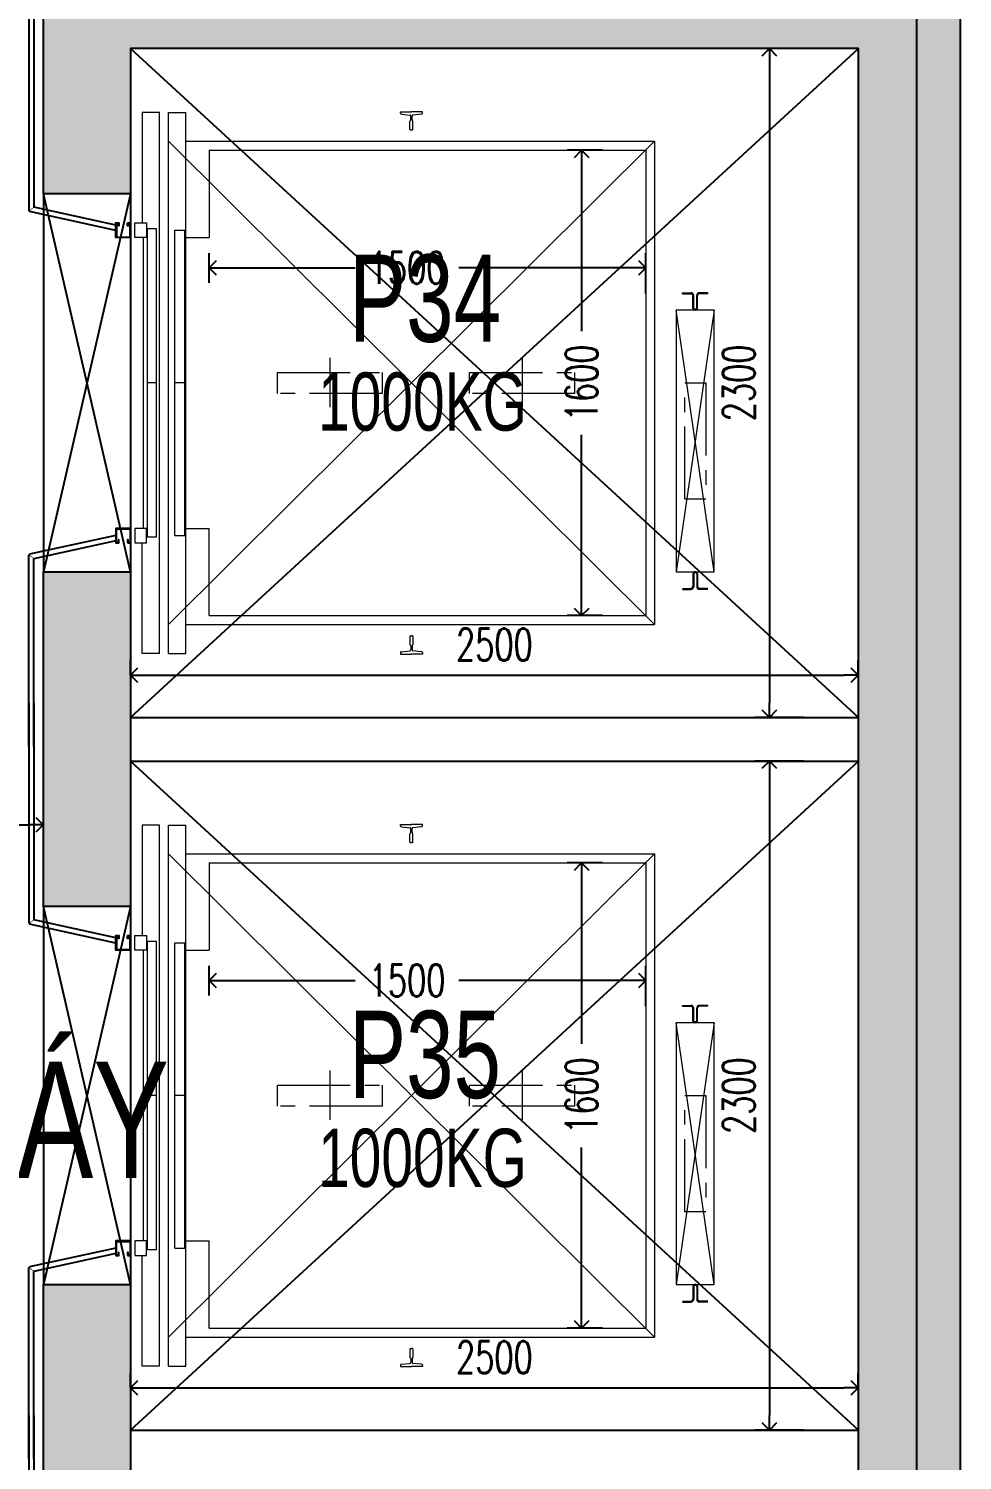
# Model space of a CAD drawing. Header units: millimetres. Extents: x -361699137 to 361252145, y -356478932 to 356523199.
# Drawn here: x -36973 to -33765, y 20166 to 25088 of the extents above; entities that cross this region are included whole.
import ezdxf
from ezdxf.enums import TextEntityAlignment as Align
from ezdxf.xclip import XClip

# ---------------------------------------------------------------- set-up
doc = ezdxf.new("R2010")
doc.units = ezdxf.units.MM
doc.header["$LTSCALE"] = 100
doc.header["$MEASUREMENT"] = 0
doc.header["$XCLIPFRAME"] = 0
for name, pattern in [('$0$Xref_ST_MBDV Cot vach 30.7.2022$0$CENTERX2', [4, 2.5, -0.5, 0.5, -0.5]), ('$0$Xref_ST_MBDV Cot vach 30.7.2022$0$HIDDEN', [0.375, 0.25, -0.125]), ('$0$Xref_ST_MBDV Cot vach 30.7.2022$0$PHANTOMX2', [5, 2.5, -0.5, 0.5, -0.5, 0.5, -0.5])]:
    doc.linetypes.add(name, pattern=pattern)
for name, color, linetype in [('$0$Xref_ST_MBDV Cot vach 30.7.2022$0$KT-Net manh', 139, 'Continuous'), ('A-ANNO-ROOM', 50, 'Continuous'), ('KC', 5, 'Continuous'), ('Xref_ST_MBDV Cot vach 30.7.2022$0$KT-Text', 7, 'Continuous')]:
    doc.layers.add(name, color=color, linetype=linetype)
doc.layers.add('$0$Xref_ST_MBDV Cot vach 30.7.2022$0$KT-Noi that', color=36, linetype='Continuous', lineweight=9)
doc.layers.add('dien tich thong thuy', color=3, linetype='Continuous', plot=False)
doc.styles.add('$0$Xref_ST_MBDV Cot vach 30.7.2022$0$DIM', font='vnsimli.shx', dxfattribs={"width": 0.7})
doc.styles.add('$0$Xref_ST_MBDV Cot vach 30.7.2022$0$xref.N.Cot vach tang N2$0$DIM', font='vnsimli.shx', dxfattribs={"width": 0.7})
doc.styles.add('220126_HDN_HBA typical plan$0$211210_HDN_HBA_TYPICAL PLAN CORE OPT 1$0$HBA-Text', font='GOTHIC.TTF')
doc.styles.add('Xref_ST_MBDV Cot vach 30.7.2022$0$Arial', font='arial.ttf', dxfattribs={"width": 0.7})
doc.styles.add('Xref_ST_MBDV Cot vach 30.7.2022$0$xref.N.Cot vach tang N2$0$DIM', font='vnsimli.shx', dxfattribs={"width": 0.7})
doc.dimstyles.new('$0$Xref_ST_MBDV Cot vach 30.7.2022$0$CCU 1-100 A1', dxfattribs={"dimscale": 100, "dimtxt": 2.2, "dimasz": 1, "dimexe": 1, "dimexo": 0, "dimgap": 1, "dimtad": 1, "dimdec": 0, "dimdsep": 46, "dimtxsty": '$0$Xref_ST_MBDV Cot vach 30.7.2022$0$DIM', "dimblk1": '$0$Xref_ST_MBDV Cot vach 30.7.2022$0$_ARCHTICK', "dimblk2": '$0$Xref_ST_MBDV Cot vach 30.7.2022$0$_ARCHTICK', "dimsah": 1, "dimcen": 0, "dimdle": 1, "dimclrd": 256, "dimclre": 256, "dimclrt": 31, "dimadec": 0, "dimazin": 0, "dimtfac": 1, "dimtdec": 0, "dimtix": 1, "dimtmove": 2, "dimatfit": 3, "dimldrblk": '$0$Xref_ST_MBDV Cot vach 30.7.2022$0$_ARCHTICK', "dimfxl": 8, "dimtolj": 1, "dimarcsym": 0})
doc.dimstyles.new('$0$Xref_ST_MBDV Cot vach 30.7.2022$0$xref.N.Cot vach tang N2$0$CCU 1-100 A1', dxfattribs={"dimscale": 100, "dimtxt": 2.2, "dimasz": 1, "dimexe": 1, "dimexo": 0, "dimgap": 1, "dimtad": 1, "dimdec": 0, "dimdsep": 46, "dimtxsty": '$0$Xref_ST_MBDV Cot vach 30.7.2022$0$xref.N.Cot vach tang N2$0$DIM', "dimblk1": '$0$Xref_ST_MBDV Cot vach 30.7.2022$0$xref.N.Cot vach tang N2$0$_ARCHTICK', "dimblk2": '$0$Xref_ST_MBDV Cot vach 30.7.2022$0$xref.N.Cot vach tang N2$0$_ARCHTICK', "dimsah": 1, "dimcen": 0, "dimdle": 1, "dimclrd": 256, "dimclre": 256, "dimclrt": 31, "dimadec": 0, "dimazin": 0, "dimtfac": 1, "dimtdec": 0, "dimtix": 1, "dimtmove": 2, "dimatfit": 3, "dimldrblk": '$0$Xref_ST_MBDV Cot vach 30.7.2022$0$xref.N.Cot vach tang N2$0$_ARCHTICK', "dimfxl": 8, "dimtolj": 1, "dimarcsym": 0})
doc.dimstyles.new('Xref_ST_MBDV Cot vach 30.7.2022$0$xref.N.Cot vach tang N2$0$CCU 1-100 A1', dxfattribs={"dimscale": 100, "dimtxt": 2.2, "dimasz": 1, "dimexe": 1, "dimexo": 0, "dimgap": 1, "dimtad": 1, "dimdec": 0, "dimdsep": 46, "dimtxsty": 'Xref_ST_MBDV Cot vach 30.7.2022$0$xref.N.Cot vach tang N2$0$DIM', "dimblk1": 'Xref_ST_MBDV Cot vach 30.7.2022$0$xref.N.Cot vach tang N2$0$_ARCHTICK', "dimblk2": 'Xref_ST_MBDV Cot vach 30.7.2022$0$xref.N.Cot vach tang N2$0$_ARCHTICK', "dimsah": 1, "dimcen": 0, "dimdle": 1, "dimclrd": 256, "dimclre": 256, "dimclrt": 31, "dimadec": 0, "dimazin": 0, "dimtfac": 1, "dimtdec": 0, "dimtix": 1, "dimtmove": 2, "dimatfit": 3, "dimldrblk": 'Xref_ST_MBDV Cot vach 30.7.2022$0$xref.N.Cot vach tang N2$0$_ARCHTICK', "dimfxl": 8, "dimtolj": 1, "dimarcsym": 0})

# ---------------------------------------------------------------- blocks, each defined once
blk = doc.blocks.new('Xref_ST_MBDV Cot vach 30.7.2022$0$xref.N.Cot vach tang N2$0$_Open90')
at = {"color": 0, "linetype": 'ByBlock', "lineweight": -2}
for p, q in [((0, 0), (-1, 0)), ((-0.5, 0.5), (0, 0)), ((0, 0), (-0.5, -0.5))]:
    blk.add_line(p, q, dxfattribs=at)
blk = doc.blocks.new('*D255')
at = {"layer": 'Defpoints', "color": 5, "transparency": 16777216}
for p, q in [((-39923.1, 22870.4), (-39923.1, 22300.8)), ((-36923, 22870.4), (-36923, 22300.8)), ((-39873.1, 22350.8), (-36973, 22350.8))]:
    blk.add_line(p, q, dxfattribs=at)
at = {"layer": 'Defpoints', "color": 0, "transparency": 16777216}
for p in [(-39923.1, 22870.4), (-36923, 22870.4), (-36923, 22350.8)]:
    blk.add_point(p, dxfattribs=at)
at = {"layer": 'Defpoints', "color": 5, "transparency": 16777216, "xscale": 50, "yscale": 50, "zscale": 50, "rotation": 180}
blk.add_blockref('Xref_ST_MBDV Cot vach 30.7.2022$0$xref.N.Cot vach tang N2$0$_Open90', (-39923.1, 22350.8), dxfattribs=at)
at = {"layer": 'Defpoints', "color": 5, "transparency": 16777216, "xscale": 50, "yscale": 50, "zscale": 50}
blk.add_blockref('Xref_ST_MBDV Cot vach 30.7.2022$0$xref.N.Cot vach tang N2$0$_Open90', (-36923, 22350.8), dxfattribs=at)
at = {"layer": 'Defpoints', "color": 5, "transparency": 16777216, "insert": (-38423, 22455.8), "char_height": 110, "attachment_point": 5, "style": 'Xref_ST_MBDV Cot vach 30.7.2022$0$xref.N.Cot vach tang N2$0$DIM'}
blk.add_mtext('\\A1;3000', dxfattribs=at)
blk = doc.blocks.new('Xref_ST_MBDV Cot vach 30.7.2022$0$xref.N.Cot vach tang N2$0$_ARCHTICK')
at = {"color": 0, "linetype": 'ByBlock', "const_width": 0.15}
blk.add_lwpolyline([(-0.5, -0.5), (0.5, 0.5)], dxfattribs=at)
blk = doc.blocks.new('$0$Xref_ST_MBDV Cot vach 30.7.2022$0$_Open90')
at = {"color": 0, "linetype": 'ByBlock', "lineweight": -2}
for p, q in [((0, 0), (-1, 0)), ((-0.5, 0.5), (0, 0)), ((0, 0), (-0.5, -0.5))]:
    blk.add_line(p, q, dxfattribs=at)
blk = doc.blocks.new('*D213')
at = {"layer": 'Defpoints', "color": 5, "transparency": 16777216}
for p, q in [((-2230, 1494.3), (-2230, 1595.8)), ((-730, 1457.2), (-730, 1595.8)), ((-2180, 1545.8), (-1728.4, 1545.8)), ((-780, 1545.8), (-1371.8, 1545.8))]:
    blk.add_line(p, q, dxfattribs=at)
at = {"layer": 'Defpoints', "color": 0, "transparency": 16777216}
for p in [(-2230, 1545.8), (-2230, 1494.3, 0), (-730, 1457.2, 0)]:
    blk.add_point(p, dxfattribs=at)
at = {"layer": 'Defpoints', "color": 5, "transparency": 16777216, "xscale": 50, "yscale": 50, "zscale": 50, "rotation": 180}
blk.add_blockref('$0$Xref_ST_MBDV Cot vach 30.7.2022$0$_Open90', (-2230, 1545.8), dxfattribs=at)
at = {"layer": 'Defpoints', "color": 5, "transparency": 16777216, "xscale": 50, "yscale": 50, "zscale": 50}
blk.add_blockref('$0$Xref_ST_MBDV Cot vach 30.7.2022$0$_Open90', (-730, 1545.8), dxfattribs=at)
at = {"layer": 'Defpoints', "color": 5, "transparency": 16777216, "insert": (-1550.1, 1545.8), "char_height": 110, "attachment_point": 5, "style": '$0$Xref_ST_MBDV Cot vach 30.7.2022$0$DIM'}
blk.add_mtext('\\A1;1500', dxfattribs=at)
blk = doc.blocks.new('$0$Xref_ST_MBDV Cot vach 30.7.2022$0$_ARCHTICK')
at = {"color": 0, "linetype": 'ByBlock', "const_width": 0.15}
blk.add_lwpolyline([(-0.5, -0.5), (0.5, 0.5)], dxfattribs=at)
blk = doc.blocks.new('*D215')
at = {"layer": 'Defpoints', "color": 5, "transparency": 16777216}
for p, q in [((-879.1, 1950), (-1000.2, 1950)), ((-950.2, 1900), (-950.2, 1328.3)), ((-950.2, 400), (-950.2, 971.7)), ((-879.1, 350), (-1000.2, 350))]:
    blk.add_line(p, q, dxfattribs=at)
at = {"layer": 'Defpoints', "color": 0, "transparency": 16777216}
for p in [(-879.1, 1950, 0), (-950.2, 350), (-879.1, 350, 0)]:
    blk.add_point(p, dxfattribs=at)
at = {"layer": 'Defpoints', "color": 5, "transparency": 16777216, "xscale": 50, "yscale": 50, "zscale": 50}
for p, rotation in [((-950.2, 1950), 90), ((-950.2, 350), 270)]:
    blk.add_blockref('$0$Xref_ST_MBDV Cot vach 30.7.2022$0$_Open90', p, dxfattribs=dict(at, rotation=rotation))
at = {"layer": 'Defpoints', "color": 5, "transparency": 16777216, "insert": (-950.2, 1150), "char_height": 110, "attachment_point": 5, "rotation": 90, "style": '$0$Xref_ST_MBDV Cot vach 30.7.2022$0$DIM'}
blk.add_mtext('\\A1;1600', dxfattribs=at)
blk = doc.blocks.new('$0$Xref_ST_MBDV Cot vach 30.7.2022$0$xref.N.Cot vach tang N2$0$_Open90')
at = {"color": 0, "linetype": 'ByBlock', "lineweight": -2}
for p, q in [((0, 0), (-1, 0)), ((-0.5, 0.5), (0, 0)), ((0, 0), (-0.5, -0.5))]:
    blk.add_line(p, q, dxfattribs=at)
blk = doc.blocks.new('*D240')
at = {"layer": 'Defpoints', "color": 5, "transparency": 16777216}
for p, q in [((-34311.3, 25020.4), (-34478.4, 25020.4)), ((-34428.4, 24970.4), (-34428.4, 22770.4)), ((-34311.3, 22720.4), (-34478.4, 22720.4))]:
    blk.add_line(p, q, dxfattribs=at)
at = {"layer": 'Defpoints', "color": 0, "transparency": 16777216}
for p in [(-34311.3, 25020.4, 0), (-34428.4, 22720.4), (-34311.3, 22720.4, 0)]:
    blk.add_point(p, dxfattribs=at)
at = {"layer": 'Defpoints', "color": 5, "transparency": 16777216, "xscale": 50, "yscale": 50, "zscale": 50}
for p, rotation in [((-34428.4, 25020.4), 90), ((-34428.4, 22720.4), 270)]:
    blk.add_blockref('$0$Xref_ST_MBDV Cot vach 30.7.2022$0$xref.N.Cot vach tang N2$0$_Open90', p, dxfattribs=dict(at, rotation=rotation))
at = {"layer": 'Defpoints', "color": 5, "transparency": 16777216, "insert": (-34533.4, 23870.4), "char_height": 110, "attachment_point": 5, "rotation": 90, "style": '$0$Xref_ST_MBDV Cot vach 30.7.2022$0$xref.N.Cot vach tang N2$0$DIM'}
blk.add_mtext('\\A1;2300', dxfattribs=at)
blk = doc.blocks.new('$0$Xref_ST_MBDV Cot vach 30.7.2022$0$xref.N.Cot vach tang N2$0$_ARCHTICK')
at = {"color": 0, "linetype": 'ByBlock', "const_width": 0.15}
blk.add_lwpolyline([(-0.5, -0.5), (0.5, 0.5)], dxfattribs=at)
blk = doc.blocks.new('*D245')
at = {"layer": 'Defpoints', "color": 5, "transparency": 16777216}
for p, q in [((-36623, 22865.7), (-36623, 22915.7)), ((-34123, 22865.7), (-34123, 22915.7)), ((-36573, 22865.7), (-34173, 22865.7))]:
    blk.add_line(p, q, dxfattribs=at)
at = {"layer": 'Defpoints', "color": 0, "transparency": 16777216}
for p in [(-36623, 22865.7, 0), (-34123, 22865.7, 0), (-34123, 22865.7)]:
    blk.add_point(p, dxfattribs=at)
at = {"layer": 'Defpoints', "color": 5, "transparency": 16777216, "xscale": 50, "yscale": 50, "zscale": 50, "rotation": 180}
blk.add_blockref('$0$Xref_ST_MBDV Cot vach 30.7.2022$0$xref.N.Cot vach tang N2$0$_Open90', (-36623, 22865.7), dxfattribs=at)
at = {"layer": 'Defpoints', "color": 5, "transparency": 16777216, "xscale": 50, "yscale": 50, "zscale": 50}
blk.add_blockref('$0$Xref_ST_MBDV Cot vach 30.7.2022$0$xref.N.Cot vach tang N2$0$_Open90', (-34123, 22865.7), dxfattribs=at)
at = {"layer": 'Defpoints', "color": 5, "transparency": 16777216, "insert": (-35373, 22970.7), "char_height": 110, "attachment_point": 5, "style": '$0$Xref_ST_MBDV Cot vach 30.7.2022$0$xref.N.Cot vach tang N2$0$DIM'}
blk.add_mtext('\\A1;2500', dxfattribs=at)
blk = doc.blocks.new('*D246')
at = {"layer": 'Defpoints', "color": 5, "transparency": 16777216}
for p, q in [((-34311.3, 22570.4), (-34478.4, 22570.4)), ((-34428.4, 22520.4), (-34428.4, 20320.4)), ((-34311.3, 20270.4), (-34478.4, 20270.4))]:
    blk.add_line(p, q, dxfattribs=at)
at = {"layer": 'Defpoints', "color": 0, "transparency": 16777216}
for p in [(-34311.3, 22570.4, 0), (-34428.4, 20270.4), (-34311.3, 20270.4, 0)]:
    blk.add_point(p, dxfattribs=at)
at = {"layer": 'Defpoints', "color": 5, "transparency": 16777216, "xscale": 50, "yscale": 50, "zscale": 50}
for p, rotation in [((-34428.4, 22570.4), 90), ((-34428.4, 20270.4), 270)]:
    blk.add_blockref('$0$Xref_ST_MBDV Cot vach 30.7.2022$0$xref.N.Cot vach tang N2$0$_Open90', p, dxfattribs=dict(at, rotation=rotation))
at = {"layer": 'Defpoints', "color": 5, "transparency": 16777216, "insert": (-34533.4, 21420.4), "char_height": 110, "attachment_point": 5, "rotation": 90, "style": '$0$Xref_ST_MBDV Cot vach 30.7.2022$0$xref.N.Cot vach tang N2$0$DIM'}
blk.add_mtext('\\A1;2300', dxfattribs=at)
blk = doc.blocks.new('*D247')
at = {"layer": 'Defpoints', "color": 5, "transparency": 16777216}
for p, q in [((-36623, 20415.7), (-36623, 20465.7)), ((-34123, 20415.7), (-34123, 20465.7)), ((-36573, 20415.7), (-34173, 20415.7))]:
    blk.add_line(p, q, dxfattribs=at)
at = {"layer": 'Defpoints', "color": 0, "transparency": 16777216}
for p in [(-36623, 20415.7, 0), (-34123, 20415.7, 0), (-34123, 20415.7)]:
    blk.add_point(p, dxfattribs=at)
at = {"layer": 'Defpoints', "color": 5, "transparency": 16777216, "xscale": 50, "yscale": 50, "zscale": 50, "rotation": 180}
blk.add_blockref('$0$Xref_ST_MBDV Cot vach 30.7.2022$0$xref.N.Cot vach tang N2$0$_Open90', (-36623, 20415.7), dxfattribs=at)
at = {"layer": 'Defpoints', "color": 5, "transparency": 16777216, "xscale": 50, "yscale": 50, "zscale": 50}
blk.add_blockref('$0$Xref_ST_MBDV Cot vach 30.7.2022$0$xref.N.Cot vach tang N2$0$_Open90', (-34123, 20415.7), dxfattribs=at)
at = {"layer": 'Defpoints', "color": 5, "transparency": 16777216, "insert": (-35373, 20520.7), "char_height": 110, "attachment_point": 5, "style": '$0$Xref_ST_MBDV Cot vach 30.7.2022$0$xref.N.Cot vach tang N2$0$DIM'}
blk.add_mtext('\\A1;2500', dxfattribs=at)
blk = doc.blocks.new('ĂERWER')
at = {"layer": 'Xref_ST_MBDV Cot vach 30.7.2022$0$KT-Text', "style": 'Xref_ST_MBDV Cot vach 30.7.2022$0$Arial', "width": 0.7}
for s, height, p in [('P34', 300, (-35741.8, 23804)), ('1000KG', 200, (-35848.7, 23498.5)), ('P35', 300, (-35741.8, 21204)), ('1000KG', 200, (-35848.7, 20898.5))]:
    blk.add_text(s, height=height, dxfattribs=at).set_placement(p)
blk = doc.blocks.new('A$C1AAC5519')
at = {"layer": 'A-ANNO-ROOM', "insert": (773, 1216.6), "char_height": 600, "attachment_point": 2, "rotation": 50.4488, "style": '220126_HDN_HBA typical plan$0$211210_HDN_HBA_TYPICAL PLAN CORE OPT 1$0$HBA-Text'}
blk.add_mtext_dynamic_manual_height_columns('S.B1.', width=722857412.874, gutter_width=9765.6, heights=[0], dxfattribs=at)
blk = doc.blocks.new('A$C418F5BC8')
at = {"layer": 'A-ANNO-ROOM', "insert": (648.1, 1090.8), "char_height": 600, "attachment_point": 2, "rotation": 50.4488, "style": '220126_HDN_HBA typical plan$0$211210_HDN_HBA_TYPICAL PLAN CORE OPT 1$0$HBA-Text'}
blk.add_mtext_dynamic_manual_height_columns('SL-S', width=722857412.874, gutter_width=9765.6, heights=[0], dxfattribs=at)
blk = doc.blocks.new('A$C2A6C5140')
at = {"layer": 'A-ANNO-ROOM', "insert": (731.4, 1190, 0), "char_height": 600, "attachment_point": 2, "rotation": 50.4488, "style": '220126_HDN_HBA typical plan$0$211210_HDN_HBA_TYPICAL PLAN CORE OPT 1$0$HBA-Text'}
blk.add_mtext_dynamic_manual_height_columns('2-BR', width=722857412.874, gutter_width=9765.6, heights=[0], dxfattribs=at)
blk = doc.blocks.new('A$C5388591E')
at = {"layer": 'A-ANNO-ROOM', "insert": (894.3, 842.2, 0), "char_height": 600, "attachment_point": 2, "rotation": 1.4065, "style": '220126_HDN_HBA typical plan$0$211210_HDN_HBA_TYPICAL PLAN CORE OPT 1$0$HBA-Text'}
blk.add_mtext_dynamic_manual_height_columns('3-BR', width=722857412.874, gutter_width=9765.6, heights=[0], dxfattribs=at)
blk = doc.blocks.new('A$C21AF0CCA')
at = {"layer": 'A-ANNO-ROOM', "insert": (1197.6, 814.7), "char_height": 600, "attachment_point": 2, "rotation": 0.1054, "style": '220126_HDN_HBA typical plan$0$211210_HDN_HBA_TYPICAL PLAN CORE OPT 1$0$HBA-Text'}
blk.add_mtext_dynamic_manual_height_columns('S.B1P.', width=722857412.874, gutter_width=9765.6, heights=[0], dxfattribs=at)
blk = doc.blocks.new('A$C0e39c971')
at = {"layer": 'KC'}
h = blk.add_hatch(dxfattribs=at)
h.set_pattern_fill('BTCT', color=256, scale=30)
h.set_pattern_definition([(50, (51806.66, -61050.62), (215.17805, -18.82564), [22.5, -247.5]), (355, (51806.66, -61050.62), (-41.6254, 225.6576), [18, -198]), (100.4514, (51824.6, -61052.19), (173.5528, 206.8319), [19.1221, -210.3426]), (46.1842, (51806.66, -60990.62), (320.1723, -49.6557), [33.75, -371.25]), (96.6356, (51833.34, -60994.76), (280.3988, 292.2354), [28.683, -315.514]), (351.1842, (51806.66, -60990.62), (280.3986, 292.2356), [27, -297]), (21, (51836.66, -61005.62), (179.0721, -120.78567), [22.5, -247.5]), (326, (51836.66, -61005.62), (72.9946, 217.545), [18, -198]), (71.4514, (51851.59, -61015.68), (252.0668, 96.75915), [19.1221, -210.3426]), (37.5, (51806.66, -61050.62), (3.64796, 99.86816), [0, -195.6, 0, -201, 0, -198.75]), (7.5, (51806.66, -61050.62), (78.92086, 118.32351), [0, -114.6, 0, -191.1, 0, -75.75]), (327.5, (51739.76, -61050.62), (160.14673, -6.76646), [0, -75, 0, -234, 0, -310.5]), (317.5, (51709.76, -61050.62), (174.95585, 30.0315), [0, -97.5, 0, -155.4, 0, -220.5]), (45, (51806.66, -61050.62), (-79.54951, 79.54951), []), (45, (51859.7, -61050.62), (-79.54951, 79.54951), [])])
h.paths.add_polyline_path([(14883.6, -41430.2), (15183.6, -41430.2), (15183.6, -40280.2), (14883.6, -40280.2)], flags=17)
h.paths.add_polyline_path([(15183.6, -37830.2), (14883.6, -37830.2), (14883.6, -38980.2), (15183.6, -38980.2)], flags=17)
h.paths.add_polyline_path([(14883.6, -36530.2), (15183.6, -36530.2), (15183.6, -36030.2), (17683.6, -36030.2), (17683.6, -43230.2), (15183.6, -43230.2), (15183.6, -42730.2), (14883.6, -42730.2), (14883.6, -43580.2), (18033.6, -43580.2), (18033.6, -32880.2), (14883.6, -32880.2), (14883.6, -33805.2), (15183.6, -33805.2), (15183.6, -33230.2), (17683.6, -33230.2), (17683.6, -35680.2), (15183.6, -35680.2), (15183.6, -35105.2), (14883.6, -35105.2)])
h.paths.add_polyline_path([(11583.6, -43230.2), (9083.6, -43230.2), (9083.6, -36030.2), (11583.6, -36030.2), (11583.6, -36530.2), (11883.6, -36530.2), (11883.6, -35680.2), (8733.6, -35680.2), (8733.6, -43580.2), (11883.6, -43580.2), (11883.6, -42730.2), (11583.6, -42730.2)])
h.paths.add_polyline_path([(11583.6, -41430.2), (11883.6, -41430.2), (11883.6, -40280.2), (11583.6, -40280.2)], flags=17)
h.paths.add_polyline_path([(11583.6, -38980.2), (11883.6, -38980.2), (11883.6, -37830.2), (11583.6, -37830.2)], flags=17)
at = {"layer": 'KC', "ltscale": 2000}
blk.add_line((17883.2, -27558.7), (17883.2, -65509.7), dxfattribs=at)
at = {"layer": 'KC', "elevation": 0}
for points in [[(14883.6, -33805.2), (14883.6, -32880.2), (18033.6, -32880.2), (18033.6, -43580.2), (14883.6, -43580.2), (14883.6, -42730.2), (15183.6, -42730.2), (15183.6, -43230.2), (17683.6, -43230.2), (17683.6, -36030.2), (15183.6, -36030.2), (15183.6, -36530.2), (14883.6, -36530.2), (14883.6, -35105.2), (15183.6, -35105.2), (15183.6, -35680.2), (17683.6, -35680.2), (17683.6, -33230.2), (15183.6, -33230.2), (15183.6, -33805.2)], [(14883.6, -37830.2), (15183.6, -37830.2), (15183.6, -38980.2), (14883.6, -38980.2)], [(14883.6, -40280.2), (15183.6, -40280.2), (15183.6, -41430.2), (14883.6, -41430.2)]]:
    blk.add_lwpolyline(points, close=True, dxfattribs=at)
for points in [[(15183.6, -36030.2), (17683.6, -38330.2)], [(15183.6, -38330.2), (17683.6, -36030.2)], [(15183.6, -38480.2), (17683.6, -40780.2)], [(15183.6, -40780.2), (17683.6, -38480.2)]]:
    blk.add_lwpolyline(points, dxfattribs=at)
at = {"layer": 'KC', "ltscale": 0.2, "elevation": 0}
for points in [[(14883.6, -36530.2), (14883.6, -37830.2)], [(14883.6, -38980.2), (14883.6, -40280.2)]]:
    blk.add_lwpolyline(points, dxfattribs=at)
at = {"layer": 'KC', "ltscale": 0.5, "elevation": 0}
for points in [[(15183.6, -36530.2), (14883.6, -37830.2)], [(15183.6, -37830.2), (14883.6, -36530.2)], [(15183.6, -36530.2), (15183.6, -37830.2)], [(15183.6, -38330.2), (17683.6, -38330.2)], [(15183.6, -38480.2), (17683.6, -38480.2)], [(15183.6, -38980.2), (14883.6, -40280.2)], [(15183.6, -40280.2), (14883.6, -38980.2)], [(15183.6, -38980.2), (15183.6, -40280.2)], [(15183.6, -40780.2), (17683.6, -40780.2)]]:
    blk.add_lwpolyline(points, dxfattribs=at)
blk = doc.blocks.new('$0$Xref_ST_MBDV Cot vach 30.7.2022$0$TM 1000kg')
at = {"layer": '$0$Xref_ST_MBDV Cot vach 30.7.2022$0$KT-Net manh'}
for p, q in [((-2850, 2500), (-2850, 1742.2)), ((-2832, 2500), (-2832, 1754.4)), ((-2500, 1800), (-2500, 500)), ((-2850, 1742.2), (-2847, 1742.2)), ((-2847, 1742.2), (-2847, 1739.2)), ((-2550, 1674.2), (-2847, 1739.2)), ((-2550, 1692.7), (-2832, 1754.4)), ((-2550, 625.8), (-2847, 560.8)), ((-2550, 607.3), (-2832, 545.6)), ((-2850, 557.8), (-2847, 557.8)), ((-2850, -100), (-2850, 557.8)), ((-2847, 557.8), (-2847, 560.8)), ((-2832, -100), (-2832, 545.6))]:
    blk.add_line(p, q, dxfattribs=at)
at = {"layer": '$0$Xref_ST_MBDV Cot vach 30.7.2022$0$KT-Net manh', "const_width": 2}
for points in [[(-2847, 1742.2), (-2832, 1754.4)], [(-2847, 557.8), (-2832, 545.6)]]:
    blk.add_lwpolyline(points, dxfattribs=at)
at = {"layer": '$0$Xref_ST_MBDV Cot vach 30.7.2022$0$KT-Net manh', "ltscale": 2}
for points in [[(-2510, 1700), (-2500, 1700), (-2500, 1650), (-2550, 1650), (-2550, 1700), (-2540, 1700), (-2540, 1690), (-2541.6, 1690), (-2541.6, 1698.4), (-2548.4, 1698.4), (-2548.4, 1651.6), (-2501.6, 1651.6), (-2501.6, 1698.4), (-2508.4, 1698.4), (-2508.4, 1690), (-2510, 1690)], [(-2510, 600), (-2500, 600), (-2500, 650), (-2550, 650), (-2550, 600), (-2540, 600), (-2540, 610), (-2541.6, 610), (-2541.6, 601.6), (-2548.4, 601.6), (-2548.4, 648.4), (-2501.6, 648.4), (-2501.6, 601.6), (-2508.4, 601.6), (-2508.4, 610), (-2510, 610)]]:
    blk.add_lwpolyline(points, close=True, dxfattribs=at)
at = {"layer": '$0$Xref_ST_MBDV Cot vach 30.7.2022$0$KT-Noi that', "linetype": 'Continuous', "ltscale": 2}
for p, q in [((-2460, 2080, 0), (-2460, 1700, 0)), ((-2400, 2080, 0), (-2460, 2080, 0)), ((-2400, 220, 0), (-2400, 2080, 0)), ((-2370, 220, 0), (-2370, 2080, 0)), ((-2370, 2080, 0), (-2310, 2080, 0)), ((-2310, 220, 0), (-2310, 2080, 0)), ((-2310, 1981, 0), (-700, 1981, 0)), ((-700, 1981, 0), (-700, 319, 0)), ((-2230, 1950, 0), (-730, 1950, 0)), ((-2230, 1950, 0), (-2230, 1650, 0)), ((-730, 1950, 0), (-730, 350, 0)), ((-2441.3, 620, 0), (-2441.3, 1680, 0)), ((-2411, 1680, 0), (-2441.3, 1680, 0)), ((-2411, 620, 0), (-2411, 1680, 0)), ((-2348, 625, 0), (-2348, 1675, 0)), ((-2348, 1675, 0), (-2314, 1675, 0)), ((-2314, 625, 0), (-2314, 1675, 0)), ((-2455, 650, 0), (-2455, 1650, 0)), ((-2310, 1650, 0), (-2230, 1650, 0)), ((-2411, 1150, 0), (-2441.3, 1150, 0)), ((-2314, 1150, 0), (-2348, 1150, 0)), ((-2310, 650, 0), (-2230, 650, 0)), ((-2230, 350, 0), (-2230, 650, 0)), ((-2460, 220, 0), (-2460, 600, 0)), ((-2411, 620, 0), (-2441.3, 620, 0)), ((-2348, 625, 0), (-2314, 625, 0)), ((-2230, 350, 0), (-730, 350, 0)), ((-2310, 319, 0), (-700, 319, 0)), ((-2400, 220, 0), (-2460, 220, 0)), ((-2370, 220, 0), (-2310, 220, 0))]:
    blk.add_line(p, q, dxfattribs=at)
at = {"layer": '$0$Xref_ST_MBDV Cot vach 30.7.2022$0$KT-Noi that', "linetype": 'Continuous'}
for p, q in [((-1572.5, 2077, 0), (-1572.5, 2082, 0)), ((-1572.5, 2082, 0), (-1535, 2082, 0)), ((-1569.5, 2074, 0), (-1540.1, 2070.9, 0)), ((-1537.1, 2054.1, 0), (-1537.1, 2067.9, 0)), ((-1497.5, 2082, 0), (-1535, 2082, 0)), ((-1532.9, 2054.1, 0), (-1532.9, 2067.9, 0)), ((-1500.5, 2074, 0), (-1529.9, 2070.9, 0)), ((-1497.5, 2077, 0), (-1497.5, 2082, 0)), ((-1540, 2021, 0), (-1540, 2050, 0)), ((-1539, 2020, 0), (-1535, 2020, 0)), ((-1531, 2020, 0), (-1535, 2020, 0)), ((-1530, 2021, 0), (-1530, 2050, 0)), ((-603.5, 1460, 0), (-574.4, 1460, 0)), ((-603.5, 1456.8, 0), (-603.5, 1460, 0)), ((-603.5, 1456.8, 0), (-574.4, 1456.8, 0)), ((-568.2, 1406.2, 0), (-568.2, 1450.6, 0)), ((-565, 1406.2, 0), (-565, 1450.6, 0)), ((-555, 1406.2, 0), (-555, 1450.6, 0)), ((-551.8, 1406.2, 0), (-551.8, 1450.6, 0)), ((-516.5, 1460, 0), (-545.6, 1460, 0)), ((-516.5, 1456.8, 0), (-545.6, 1456.8, 0)), ((-516.5, 1456.8, 0), (-516.5, 1460, 0)), ((-558, 1403.2, 0), (-562, 1403.2, 0)), ((-558, 1400, 0), (-562, 1400, 0)), ((-568.2, 493.8, 0), (-568.2, 449.4, 0)), ((-565, 493.8, 0), (-565, 449.4, 0)), ((-558, 500, 0), (-562, 500, 0)), ((-558, 496.8, 0), (-562, 496.8, 0)), ((-555, 493.8, 0), (-555, 449.4, 0)), ((-551.8, 493.8, 0), (-551.8, 449.4, 0)), ((-603.5, 443.2, 0), (-574.4, 443.2, 0)), ((-516.5, 443.2, 0), (-545.6, 443.2, 0)), ((-603.5, 440, 0), (-574.4, 440, 0)), ((-516.5, 440, 0), (-545.6, 440, 0)), ((-1540, 279, 0), (-1540, 250, 0)), ((-1539, 280, 0), (-1535, 280, 0)), ((-1531, 280, 0), (-1535, 280, 0)), ((-1530, 279, 0), (-1530, 250, 0)), ((-1572.5, 223, 0), (-1572.5, 218, 0)), ((-1572.5, 218, 0), (-1535, 218, 0)), ((-1569.5, 226, 0), (-1540.1, 229.1, 0)), ((-1537.1, 245.9, 0), (-1537.1, 232.1, 0)), ((-1497.5, 218, 0), (-1535, 218, 0)), ((-1532.9, 245.9, 0), (-1532.9, 232.1, 0)), ((-1500.5, 226, 0), (-1529.9, 229.1, 0)), ((-1497.5, 223, 0), (-1497.5, 218, 0))]:
    blk.add_line(p, q, dxfattribs=at)
at = {"layer": '$0$Xref_ST_MBDV Cot vach 30.7.2022$0$KT-Noi that', "linetype": '$0$Xref_ST_MBDV Cot vach 30.7.2022$0$HIDDEN', "ltscale": 500}
for p, q in [((-2370, 1981, 0), (-700, 319, 0)), ((-2370, 319, 0), (-700, 1981, 0)), ((-495, 1400, 0), (-625, 500, 0)), ((-495, 500, 0), (-625, 1400, 0))]:
    blk.add_line(p, q, dxfattribs=at)
at = {"layer": '$0$Xref_ST_MBDV Cot vach 30.7.2022$0$KT-Noi that', "linetype": '$0$Xref_ST_MBDV Cot vach 30.7.2022$0$CENTERX2'}
for p, q in [((-1815, 1236, 0), (-1815, 1066.7, 0)), ((-1155, 1236, 0), (-1155, 1066.7, 0))]:
    blk.add_line(p, q, dxfattribs=at)
at = {"layer": '$0$Xref_ST_MBDV Cot vach 30.7.2022$0$KT-Noi that', "linetype": 'Continuous', "ltscale": 2, "elevation": 0}
for points in [[(-2485, 1700), (-2445, 1700), (-2445, 1650), (-2485, 1650)], [(-495, 1400), (-625, 1400), (-625, 500), (-495, 500)], [(-2485, 600), (-2445, 600), (-2445, 650), (-2485, 650)]]:
    blk.add_lwpolyline(points, close=True, dxfattribs=at)
at = {"layer": '$0$Xref_ST_MBDV Cot vach 30.7.2022$0$KT-Noi that', "linetype": '$0$Xref_ST_MBDV Cot vach 30.7.2022$0$PHANTOMX2', "elevation": 0}
for points in [[(-1635, 1186), (-1635, 1114), (-1995, 1114), (-1995, 1186)], [(-975, 1186), (-975, 1114), (-1335, 1114), (-1335, 1186)], [(-524, 1150), (-524, 750), (-596, 750), (-596, 1150)]]:
    blk.add_lwpolyline(points, close=True, dxfattribs=at)
at = {"layer": '$0$Xref_ST_MBDV Cot vach 30.7.2022$0$KT-Noi that', "linetype": 'Continuous'}
for centre, radius, start, end in [((-1569.5, 2077, 0), 3, 180, 270), ((-1540.1, 2067.9, 0), 3, 0, 90), ((-1529.9, 2067.9, 0), 3, 90, 180), ((-1500.5, 2077, 0), 3, 270, 0), ((-1542.3, 2054.7, 0), 5.25, 295.6697, 353.3173), ((-1539, 2021, 0), 1, 180, 270), ((-1527.7, 2054.7, 0), 5.25, 186.6827, 244.3303), ((-1531, 2021, 0), 1, 270, 0), ((-574.4, 1450.6, 0), 9.4, 0, 90), ((-574.4, 1450.6, 0), 6.2, 0, 90), ((-545.6, 1450.6, 0), 9.4, 90, 180), ((-545.6, 1450.6, 0), 6.2, 90, 180), ((-562, 1406.2, 0), 6.2, 180, 270), ((-562, 1406.2, 0), 3, 180, 270), ((-558, 1406.2, 0), 3, 270, 0), ((-558, 1406.2, 0), 6.2, 270, 0), ((-562, 493.8, 0), 6.2, 90, 180), ((-562, 493.8, 0), 3, 90, 180), ((-558, 493.8, 0), 6.2, 0, 90), ((-558, 493.8, 0), 3, 0, 90), ((-574.4, 449.4, 0), 6.2, 270, 0), ((-574.4, 449.4, 0), 9.4, 270, 0), ((-545.6, 449.4, 0), 9.4, 180, 270), ((-545.6, 449.4, 0), 6.2, 180, 270), ((-1539, 279, 0), 1, 90, 180), ((-1542.3, 245.3, 0), 5.25, 6.6827, 64.3303), ((-1527.7, 245.3, 0), 5.25, 115.6697, 173.3173), ((-1531, 279, 0), 1, 0, 90), ((-1569.5, 223, 0), 3, 90, 180), ((-1540.1, 232.1, 0), 3, 270, 0), ((-1529.9, 232.1, 0), 3, 180, 270), ((-1500.5, 223, 0), 3, 0, 90)]:
    blk.add_arc(centre, radius, start, end, dxfattribs=at)
at = {"layer": 'Defpoints', "color": 5}
for base, p1, p2, angle, picture, middle in [((-950.2, 350), (-879.1, 1950, 0), (-879.1, 350, 0), 90, '*D215', (-950.2, 1150)), ((-2230, 1545.8), (-730, 1457.2, 0), (-2230, 1494.3, 0), 180, '*D213', (-1550.1, 1545.8))]:
    dim = blk.add_linear_dim(base=base, p1=p1, p2=p2, angle=angle, dimstyle='$0$Xref_ST_MBDV Cot vach 30.7.2022$0$CCU 1-100 A1', override={"dimscale": 50, "dimblk1": '$0$Xref_ST_MBDV Cot vach 30.7.2022$0$_Open90', "dimblk2": '$0$Xref_ST_MBDV Cot vach 30.7.2022$0$_Open90', "dimclrd": 5, "dimclre": 5, "dimclrt": 5, "dimlwd": 65535, "dimlwe": 65535}, dxfattribs=at)
    dim.commit()
    dim.dimension.update_dxf_attribs({"geometry": picture, "text_midpoint": middle, "dimtype": 128})

msp = doc.modelspace()

# ---------------------------------------------------------------- block references
at = {"layer": '$0$Xref_ST_MBDV Cot vach 30.7.2022$0$KT-Noi that'}
for p in [(-34123, 22720.4, 0), (-34123, 20270.4, 0), (-34123, 17820.4, 0)]:
    msp.add_blockref('$0$Xref_ST_MBDV Cot vach 30.7.2022$0$TM 1000kg', p, dxfattribs=at)
at = {"layer": 'A-ANNO-ROOM'}
for p in [(-259643.7, 30107.5, 0), (-265285.3, 28918.9, 0), (-245554.4, 25356.8, 0), (-227992.2, 24030.2, 0), (-256709.5, 21832.9, 0), (-262170.1, 20336.7, 0), (-227340, 20267.8, 0), (-224467.8, 15310.1, 0)]:
    msp.add_blockref('A$C21AF0CCA', p, dxfattribs=at)
at = {"layer": 'dien tich thong thuy'}
for name, p, rotation in [('A$C2A6C5140', (-231902.2, 41866.7, 0), 310.9576437198666), ('A$C2A6C5140', (-223136.1, 38294.9, 0), 310.9576437198666), ('A$C2A6C5140', (-179022.3, 13510.4, 0), 310.9576437198666), ('A$C2A6C5140', (-199561.1, 2743, 0), 310.9576437198666), ('A$C2A6C5140', (-176749.4, 2773.7, 0), 310.9576437198666), ('A$C2A6C5140', (-192735.1, 2545.1, 0), 310.9576437198666), ('A$C418F5BC8', (-243956.4, 39603.9, 0), 309.6632197063607), ('A$C418F5BC8', (-248126.4, 37597.1, 0), 309.6632197063607), ('A$C418F5BC8', (-251890.4, 36548.6, 0), 309.6632197063607), ('A$C418F5BC8', (-255839.4, 34945, 0), 309.6632197063607), ('A$C1AAC5519', (-240877.1, 28052.6, 0), 309.6566028083925), ('A$C1AAC5519', (-219521.6, 27682.2, 0), 309.6566028083925), ('A$C1AAC5519', (-217651.9, 24628, 0), 309.6566028083925), ('A$C1AAC5519', (-267764, 19262.7, 0), 309.6566028083925), ('A$C418F5BC8', (-223053.1, 10712.7, 0), 309.6632197063607), ('A$C1AAC5519', (-213503.8, 3324.6, -0.3), 309.6566028083925), ('A$C1AAC5519', (-207798.7, 3064.6, 0), 309.6566028083925), ('A$C1AAC5519', (-184128.2, 2786.5, 0), 309.6566028083925)]:
    msp.add_blockref(name, p, dxfattribs=dict(at, rotation=rotation))
for p in [(-273086, 28673.9, 0), (-220441.7, 3035.2, 0)]:
    msp.add_blockref('A$C5388591E', p, dxfattribs=at)
at = {"layer": 'KC'}
msp.add_blockref('A$C0e39c971', (-51806.2, 61050.6), dxfattribs=at)
at = {"layer": 'Xref_ST_MBDV Cot vach 30.7.2022$0$KT-Text'}
ref = msp.add_blockref('ĂERWER', (-130.2, 207.8, 0), dxfattribs=at)
XClip(ref).set_block_clipping_path([(-134885.3939039337, -23347.1456148657), (15494.0954186382, 85174.2458689829)])

# ---------------------------------------------------------------- texts
at = {"layer": 'Xref_ST_MBDV Cot vach 30.7.2022$0$KT-Text', "extrusion": (-8.16706e-08, 6.125e-10, 1), "style": 'Xref_ST_MBDV Cot vach 30.7.2022$0$Arial', "width": 0.7}
msp.add_text('SẢNH THANG MÁY', height=400, dxfattribs=at).set_placement((-38250.5, 21137.2, 0), align=Align.CENTER)

# ---------------------------------------------------------------- dimensions: what is measured, and where the dimension line sits
at = {"layer": 'Defpoints', "color": 5}
for base, p1, p2, picture, middle in [((-34428.4, 22720.4, 0), (-34311.3, 25020.4, 0), (-34311.3, 22720.4, 0), '*D240', (-34533.4, 23870.4, 0)), ((-34428.4, 20270.4, 0), (-34311.3, 22570.4, 0), (-34311.3, 20270.4, 0), '*D246', (-34533.4, 21420.4, 0))]:
    dim = msp.add_linear_dim(base=base, p1=p1, p2=p2, angle=90, dimstyle='$0$Xref_ST_MBDV Cot vach 30.7.2022$0$xref.N.Cot vach tang N2$0$CCU 1-100 A1', override={"dimscale": 50, "dimblk1": '$0$Xref_ST_MBDV Cot vach 30.7.2022$0$xref.N.Cot vach tang N2$0$_Open90', "dimblk2": '$0$Xref_ST_MBDV Cot vach 30.7.2022$0$xref.N.Cot vach tang N2$0$_Open90', "dimclrd": 5, "dimclre": 5, "dimclrt": 5, "dimlwd": 65535, "dimlwe": 65535}, dxfattribs=at)
    dim.commit()
    dim.dimension.update_dxf_attribs({"geometry": picture, "text_midpoint": middle})
for base, p1, p2, dimstyle, override, picture, middle in [((-34123, 22865.7, 0), (-36623, 22865.7, 0), (-34123, 22865.7, 0), '$0$Xref_ST_MBDV Cot vach 30.7.2022$0$xref.N.Cot vach tang N2$0$CCU 1-100 A1', {"dimscale": 50, "dimblk1": '$0$Xref_ST_MBDV Cot vach 30.7.2022$0$xref.N.Cot vach tang N2$0$_Open90', "dimblk2": '$0$Xref_ST_MBDV Cot vach 30.7.2022$0$xref.N.Cot vach tang N2$0$_Open90', "dimclrd": 5, "dimclre": 5, "dimclrt": 5, "dimlwd": 65535, "dimlwe": 65535}, '*D245', (-35373, 22970.7, 0)), ((-36923, 22350.8), (-39923.1, 22870.4), (-36923, 22870.4), 'Xref_ST_MBDV Cot vach 30.7.2022$0$xref.N.Cot vach tang N2$0$CCU 1-100 A1', {"dimscale": 50, "dimblk1": 'Xref_ST_MBDV Cot vach 30.7.2022$0$xref.N.Cot vach tang N2$0$_Open90', "dimblk2": 'Xref_ST_MBDV Cot vach 30.7.2022$0$xref.N.Cot vach tang N2$0$_Open90', "dimclrd": 5, "dimclre": 5, "dimclrt": 5, "dimlwd": 65535, "dimlwe": 65535}, '*D255', (-38423, 22455.8)), ((-34123, 20415.7, 0), (-36623, 20415.7, 0), (-34123, 20415.7, 0), '$0$Xref_ST_MBDV Cot vach 30.7.2022$0$xref.N.Cot vach tang N2$0$CCU 1-100 A1', {"dimscale": 50, "dimblk1": '$0$Xref_ST_MBDV Cot vach 30.7.2022$0$xref.N.Cot vach tang N2$0$_Open90', "dimblk2": '$0$Xref_ST_MBDV Cot vach 30.7.2022$0$xref.N.Cot vach tang N2$0$_Open90', "dimclrd": 5, "dimclre": 5, "dimclrt": 5, "dimlwd": 65535, "dimlwe": 65535}, '*D247', (-35373, 20520.7, 0))]:
    dim = msp.add_linear_dim(base=base, p1=p1, p2=p2, dimstyle=dimstyle, override=override, dxfattribs=at)
    dim.commit()
    dim.dimension.update_dxf_attribs({"geometry": picture, "text_midpoint": middle})

doc.saveas('drawing.dxf')
